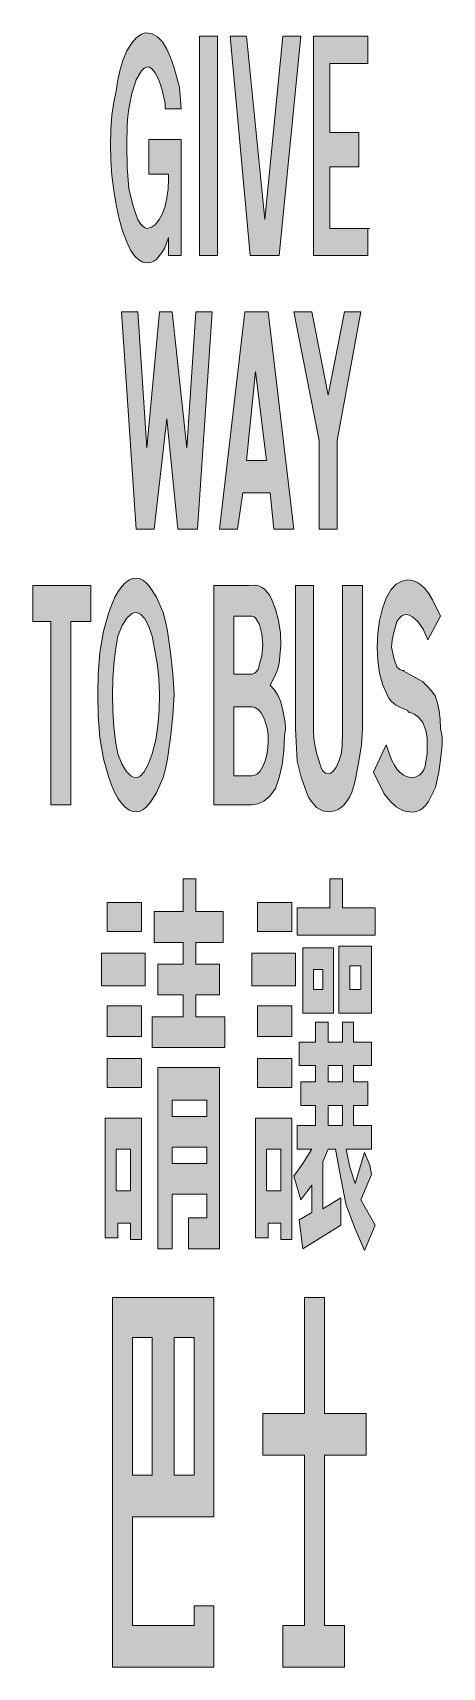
# Model space of a CAD drawing. Header units: metres. Extents: x 160 to 228, y 6 to 276.
import ezdxf

# ---------------------------------------------------------------- set-up
doc = ezdxf.new("R2010")
doc.units = ezdxf.units.M
doc.layers.add('FILL_WHITE_FFFFFF', color=7, linetype='Continuous', true_color=0xffffff)
doc.layers.add('STROKE_WHITE_FFFFFF', color=7, linetype='Continuous', true_color=0xffffff)

msp = doc.modelspace()

# ---------------------------------------------------------------- hatches: boundary and pattern name
at = {"layer": 'FILL_WHITE_FFFFFF', "true_color": 0xffffff}
h = msp.add_hatch(color=7, dxfattribs=at)
h.dxf.hatch_style = 1
h.paths.add_polyline_path([(181.65, 264.75), (181.16, 266.96), (180.85, 268), (180.45, 268.95), (180, 269.78), (179.55, 270.41), (179.1, 270.76), (178.88, 270.81), (178.65, 270.75), (178.2, 270.59), (177.75, 270.15), (176.85, 268.65), (176.14, 266.36), (175.65, 263.85), (175.48, 262.62), (175.39, 261.19), (175.35, 257.85), (175.39, 254.14), (175.65, 250.65), (176.4, 247.76), (176.75, 246.56), (177.15, 245.55), (177.6, 244.81), (178.01, 244.35), (178.37, 244.12), (178.65, 244.05), (179.41, 244.23), (180.1, 244.72), (180.71, 245.51), (181.24, 246.52), (181.66, 247.74), (181.98, 249.11), (182.18, 250.6), (182.25, 252.15), (182.25, 253.05), (178.95, 253.05), (178.95, 258.75), (184.35, 258.75), (184.35, 239.55), (182.25, 239.55), (182.25, 242.55), (181.61, 240.82), (181.2, 240.1), (180.75, 239.55), (180.3, 238.98), (179.81, 238.61), (179.27, 238.41), (178.65, 238.35), (177.98, 238.47), (177.3, 238.84), (176.62, 239.49), (175.95, 240.45), (175.28, 241.92), (174.64, 243.64), (174.05, 245.64), (173.55, 247.95), (173.16, 250.3), (172.87, 252.79), (172.71, 255.33), (172.65, 257.85), (172.71, 260.44), (172.87, 262.8), (173.16, 264.94), (173.55, 266.85), (173.83, 268.64), (174.22, 270.37), (174.73, 272), (175.35, 273.45), (176.08, 274.68), (176.89, 275.62), (177.75, 276.23), (178.2, 276.39), (178.65, 276.45), (179.55, 276.28), (180.41, 275.77), (181.22, 274.93), (181.95, 273.75), (182.57, 272.34), (183.11, 270.82), (184.05, 267.45), (184.35, 263.85), (181.65, 263.85), (181.65, 264.75)])
h = msp.add_hatch(color=7, dxfattribs=at)
h.dxf.hatch_style = 1
h.paths.add_polyline_path([(190.35, 275.85), (190.35, 239.55), (187.35, 239.55), (187.35, 275.85), (190.35, 275.85)])
h = msp.add_hatch(color=7, dxfattribs=at)
h.dxf.hatch_style = 1
h.paths.add_polyline_path([(192.45, 275.85), (195.15, 275.85), (198.15, 245.55), (201.15, 275.85), (204.15, 275.85), (200.55, 239.55), (195.75, 239.55), (192.45, 275.85)])
h = msp.add_hatch(color=7, dxfattribs=at)
h.dxf.hatch_style = 1
h.paths.add_polyline_path([(213.75, 259.95), (213.75, 254.25), (208.95, 254.25), (208.95, 244.05), (215.25, 244.05), (215.25, 239.55), (206.25, 239.55), (206.25, 275.85), (215.25, 275.85), (215.25, 271.35), (208.95, 271.35), (208.95, 259.95), (213.75, 259.95)])
h = msp.add_hatch(color=7, dxfattribs=at)
h.dxf.hatch_style = 1
h.paths.add_polyline_path([(180.75, 230.25), (182.85, 230.25), (185.25, 207.75), (186.75, 230.25), (189.45, 230.25), (187.05, 194.25), (183.75, 194.25), (181.95, 212.55), (179.85, 194.25), (176.85, 194.25), (174.45, 230.25), (177.15, 230.25), (178.65, 207.75), (180.75, 230.25)])
h = msp.add_hatch(color=7, dxfattribs=at)
h.dxf.hatch_style = 1
h.paths.add_polyline_path([(202.95, 194.25), (199.65, 194.25), (199.05, 200.25), (194.55, 200.25), (193.65, 194.25), (190.65, 194.25), (194.85, 230.25), (198.75, 230.25), (202.95, 194.25)])
h.paths.add_polyline_path([(195.15, 205.65), (198.45, 205.65), (196.65, 220.35), (195.15, 205.65)], flags=16)
h = msp.add_hatch(color=7, dxfattribs=at)
h.dxf.hatch_style = 1
h.paths.add_polyline_path([(208.65, 216.45), (211.35, 230.25), (214.05, 230.25), (210.15, 208.95), (210.15, 194.25), (207.15, 194.25), (207.15, 208.95), (202.95, 230.25), (205.95, 230.25), (208.65, 216.45)])
h = msp.add_hatch(color=7, dxfattribs=at)
h.dxf.hatch_style = 1
h.paths.add_polyline_path([(166.05, 148.65), (162.75, 148.65), (162.75, 178.95), (159.75, 178.95), (159.75, 184.95), (169.35, 184.95), (169.35, 178.95), (166.05, 178.95), (166.05, 148.65)])
h = msp.add_hatch(color=7, dxfattribs=at)
h.dxf.hatch_style = 1
h.paths.add_polyline_path([(177.97, 185.81), (178.54, 185.37), (179.1, 184.76), (180.22, 182.99), (181.35, 180.45), (181.75, 179), (182.06, 177.37), (182.55, 173.85), (182.96, 170.29), (183.15, 166.95), (182.96, 163.35), (182.55, 159.75), (182.06, 156.22), (181.75, 154.6), (181.35, 153.15), (180.22, 150.61), (179.1, 148.84), (178.54, 148.23), (177.97, 147.79), (177.41, 147.53), (176.85, 147.45), (176.28, 147.53), (175.68, 147.79), (175.08, 148.23), (174.49, 148.84), (173.91, 149.63), (173.35, 150.61), (172.83, 151.79), (172.35, 153.15), (171.49, 156.22), (170.85, 159.75), (170.59, 163.35), (170.55, 166.95), (170.59, 170.29), (170.85, 173.85), (171.49, 177.37), (172.35, 180.45), (172.83, 181.81), (173.35, 182.99), (173.91, 183.97), (174.49, 184.76), (175.08, 185.37), (175.68, 185.81), (176.28, 186.07), (176.85, 186.15), (177.41, 186.07), (177.97, 185.81)])
h.paths.add_polyline_path([(176.13, 180.22), (175.35, 179.51), (174.57, 178.3), (173.85, 176.55), (173.46, 174.25), (173.17, 171.86), (173.01, 169.42), (172.95, 166.95), (173.01, 164.14), (173.17, 161.55), (173.46, 159.19), (173.85, 157.05), (174.53, 155.43), (175.24, 154.2), (176, 153.42), (176.41, 153.22), (176.85, 153.15), (177.19, 153.21), (177.52, 153.38), (178.2, 154.09), (178.87, 155.3), (179.55, 157.05), (180.12, 159.36), (180.49, 161.77), (180.69, 164.31), (180.75, 166.95), (180.65, 169.59), (180.37, 172.09), (179.55, 176.55), (179, 178.17), (178.31, 179.4), (177.57, 180.18), (177.2, 180.38), (176.85, 180.45), (176.5, 180.39), (176.13, 180.22)], flags=16)
h = msp.add_hatch(color=7, dxfattribs=at)
h.dxf.hatch_style = 1
h.paths.add_polyline_path([(197.62, 184.65), (198.12, 184.31), (198.57, 183.85), (198.99, 183.27), (199.35, 182.55), (199.96, 181), (200.44, 179.14), (200.74, 177.11), (200.85, 175.05), (200.55, 172.05), (200.27, 170.98), (199.91, 170.02), (199.05, 168.45), (199.72, 167.71), (200.33, 166.8), (200.82, 165.67), (201.15, 164.25), (201.52, 162.26), (201.57, 161.17), (201.45, 160.05), (201.34, 157.59), (201.04, 155.25), (200.56, 153.13), (199.95, 151.35), (199, 150.04), (198, 149.21), (197, 148.78), (196.05, 148.65), (189.75, 148.65), (189.75, 184.95), (195.45, 184.95), (196.57, 185), (197.11, 184.88), (197.62, 184.65)])
h.paths.add_polyline_path([(196.65, 170.55), (197.06, 171.04), (197.2, 171.35), (197.25, 171.75), (197.66, 173.29), (197.85, 175.05), (197.7, 176.94), (197.29, 178.46), (196.71, 179.48), (196.39, 179.75), (196.05, 179.85), (193.05, 179.85), (193.05, 170.25), (196.05, 170.25), (196.46, 170.4), (196.65, 170.55)], flags=16)
h.paths.add_polyline_path([(196.95, 153.75), (197.4, 154.21), (197.85, 154.95), (198.24, 155.9), (198.52, 156.94), (198.69, 158.03), (198.75, 159.15), (198.7, 160.26), (198.54, 161.31), (198.29, 162.27), (197.96, 163.12), (197.56, 163.84), (197.1, 164.38), (196.6, 164.73), (196.05, 164.85), (193.05, 164.85), (193.05, 153.45), (196.05, 153.45), (196.5, 153.52), (196.95, 153.75)], flags=16)
h = msp.add_hatch(color=7, dxfattribs=at)
h.dxf.hatch_style = 1
h.paths.add_polyline_path([(206.25, 160.95), (206.31, 159.6), (206.48, 158.29), (206.76, 157.03), (207.15, 155.85), (207.43, 154.89), (207.79, 154.24), (208.2, 153.87), (208.65, 153.75), (209.1, 153.87), (209.55, 154.24), (210, 154.89), (210.45, 155.85), (210.8, 157.03), (210.98, 158.29), (211.05, 160.95), (211.05, 184.95), (214.35, 184.95), (214.35, 161.25), (214.16, 158.55), (213.75, 155.85), (213.26, 153.19), (212.95, 151.93), (212.55, 150.75), (212.19, 149.92), (211.77, 149.22), (211.32, 148.65), (210.82, 148.2), (210.31, 147.86), (209.77, 147.63), (208.65, 147.45), (207.71, 147.63), (206.74, 148.2), (205.82, 149.22), (205.41, 149.92), (205.05, 150.75), (204.19, 153.19), (203.55, 155.85), (203.25, 161.25), (203.25, 184.95), (206.25, 184.95), (206.25, 160.95)])
h = msp.add_hatch(color=7, dxfattribs=at)
h.dxf.hatch_style = 1
h.paths.add_polyline_path([(224.25, 169.05), (225.15, 168.15), (225.75, 167.51), (226.35, 166.65), (226.74, 165.47), (227.02, 164.17), (227.19, 162.77), (227.25, 161.25), (227.51, 159.9), (227.55, 158.55), (227.25, 156.07), (226.95, 154.05), (226.61, 152.29), (226.4, 151.48), (226.05, 150.75), (225.27, 149.18), (224.82, 148.57), (224.33, 148.09), (223.81, 147.73), (223.27, 147.5), (222.71, 147.41), (222.15, 147.45), (221.59, 147.51), (221.03, 147.67), (219.94, 148.27), (218.9, 149.22), (217.95, 150.45), (216.15, 154.05), (218.25, 158.55), (219.15, 156.1), (219.62, 155.21), (220.09, 154.5), (220.57, 153.96), (221.08, 153.57), (221.6, 153.31), (222.15, 153.15), (223.04, 153.23), (223.84, 153.6), (224.18, 153.94), (224.47, 154.42), (224.7, 155.04), (224.85, 155.85), (225.02, 157.07), (225.07, 158.4), (225.02, 159.73), (224.85, 160.95), (224.3, 162.26), (223.61, 163.12), (222.87, 163.65), (222.15, 163.95), (221.89, 163.99), (221.85, 164.25), (220.5, 164.77), (219.82, 165.18), (219.15, 165.75), (218.7, 166.27), (218.25, 167.25), (217.64, 168.63), (217.16, 170.44), (216.86, 172.52), (216.75, 174.75), (216.86, 176.99), (217.16, 179.14), (217.64, 181.12), (218.25, 182.85), (219.02, 184.2), (219.94, 185.14), (220.91, 185.68), (221.85, 185.85), (222.61, 185.76), (223.33, 185.5), (224.01, 185.06), (224.66, 184.42), (225.3, 183.59), (225.94, 182.56), (227.25, 179.85), (225.15, 175.95), (224.38, 177.7), (223.5, 178.95), (222.62, 179.75), (221.85, 180.15), (221.27, 180.09), (220.84, 179.89), (220.46, 179.52), (220.05, 178.95), (219.49, 176.96), (219.25, 175.87), (219.15, 174.75), (219.6, 172.76), (220.05, 171.45), (220.5, 171.04), (220.95, 170.85), (224.25, 169.05)])
h = msp.add_hatch(color=7, dxfattribs=at)
h.dxf.hatch_style = 1
h.paths.add_polyline_path([(179.55, 113.55), (184.65, 113.55), (184.65, 117.15), (180.45, 117.15), (180.45, 122.25), (184.65, 122.25), (184.65, 125.85), (179.85, 125.85), (179.85, 130.95), (184.65, 130.95), (184.65, 136.35), (186.75, 136.35), (186.75, 130.95), (191.25, 130.95), (191.25, 125.85), (186.75, 125.85), (186.75, 122.25), (190.65, 122.25), (190.65, 117.15), (186.75, 117.15), (186.75, 113.55), (191.55, 113.55), (191.55, 108.45), (179.55, 108.45), (179.55, 113.55)])
h = msp.add_hatch(color=7, dxfattribs=at)
h.dxf.hatch_style = 1
h.paths.add_polyline_path([(203.55, 127.05), (203.55, 131.55), (208.95, 131.55), (208.95, 136.35), (211.05, 136.35), (211.05, 131.55), (216.45, 131.55), (216.45, 127.05), (203.55, 127.05)])
h = msp.add_hatch(color=7, dxfattribs=at)
h.dxf.hatch_style = 1
h.paths.add_polyline_path([(177.75, 132.45), (177.75, 127.65), (172.05, 127.65), (172.05, 132.45), (177.75, 132.45)])
h = msp.add_hatch(color=7, dxfattribs=at)
h.dxf.hatch_style = 1
h.paths.add_polyline_path([(202.65, 132.45), (202.65, 127.65), (196.95, 127.65), (196.95, 132.45), (202.65, 132.45)])
h = msp.add_hatch(color=7, dxfattribs=at)
h.dxf.hatch_style = 1
h.paths.add_polyline_path([(209.55, 114.15), (204.45, 114.15), (204.45, 124.95), (209.55, 124.95), (209.55, 114.15)])
h.paths.add_polyline_path([(207.75, 121.35), (206.25, 121.35), (206.25, 118.05), (207.75, 118.05), (207.75, 121.35)], flags=16)
h = msp.add_hatch(color=7, dxfattribs=at)
h.dxf.hatch_style = 1
h.paths.add_polyline_path([(215.85, 114.15), (210.45, 114.15), (210.45, 125.25), (215.85, 125.25), (215.85, 114.15)])
h.paths.add_polyline_path([(214.05, 121.95), (212.25, 121.95), (212.25, 118.05), (214.05, 118.05), (214.05, 121.95)], flags=16)
h = msp.add_hatch(color=7, dxfattribs=at)
h.dxf.hatch_style = 1
h.paths.add_polyline_path([(178.35, 124.05), (178.35, 118.65), (171.15, 118.65), (171.15, 124.05), (178.35, 124.05)])
h = msp.add_hatch(color=7, dxfattribs=at)
h.dxf.hatch_style = 1
h.paths.add_polyline_path([(203.25, 124.05), (203.25, 118.65), (196.05, 118.65), (196.05, 124.05), (203.25, 124.05)])
h = msp.add_hatch(color=7, dxfattribs=at)
h.dxf.hatch_style = 1
h.paths.add_polyline_path([(177.75, 115.35), (177.75, 110.25), (172.05, 110.25), (172.05, 115.35), (177.75, 115.35)])
h = msp.add_hatch(color=7, dxfattribs=at)
h.dxf.hatch_style = 1
h.paths.add_polyline_path([(202.65, 115.35), (202.65, 110.25), (196.95, 110.25), (196.95, 115.35), (202.65, 115.35)])
h = msp.add_hatch(color=7, dxfattribs=at)
h.dxf.hatch_style = 1
h.paths.add_polyline_path([(211.65, 82.35), (210.75, 86.85), (209.85, 91.65), (208.65, 91.65), (207.75, 89.55), (207.75, 81.75), (210.75, 83.55), (210.75, 79.05), (204.45, 75.15), (203.85, 79.95), (205.95, 81.15), (205.95, 85.65), (204.15, 83.25), (202.95, 87.15), (204.45, 89.25), (205.95, 91.65), (203.55, 91.65), (203.55, 95.55), (206.55, 95.55), (206.55, 98.85), (204.15, 98.85), (204.15, 102.75), (206.55, 102.75), (206.55, 105.45), (203.85, 105.45), (203.85, 109.35), (206.55, 109.35), (206.55, 112.65), (208.65, 112.65), (208.65, 109.35), (211.05, 109.35), (211.05, 112.65), (212.85, 112.65), (212.85, 109.35), (215.85, 109.35), (215.85, 105.45), (212.85, 105.45), (212.85, 102.75), (215.25, 102.75), (215.25, 98.85), (212.85, 98.85), (212.85, 95.55), (215.85, 95.55), (215.85, 91.65), (211.65, 91.65), (212.25, 88.65), (213.15, 85.95), (214.65, 91.05), (215.55, 88.95), (215.85, 87.45), (214.05, 83.25), (216.45, 79.05), (214.65, 74.85), (213.15, 78.45), (211.65, 82.35)])
h.paths.add_polyline_path([(211.05, 95.55), (211.05, 98.85), (208.65, 98.85), (208.65, 95.55), (211.05, 95.55)], flags=16)
h.paths.add_polyline_path([(208.65, 105.45), (208.65, 102.75), (211.05, 102.75), (211.05, 105.45), (208.65, 105.45)], flags=16)
h = msp.add_hatch(color=7, dxfattribs=at)
h.dxf.hatch_style = 1
h.paths.add_polyline_path([(177.75, 106.65), (177.75, 101.85), (172.05, 101.85), (172.05, 106.65), (177.75, 106.65)])
h = msp.add_hatch(color=7, dxfattribs=at)
h.dxf.hatch_style = 1
h.paths.add_polyline_path([(202.65, 106.65), (202.65, 101.85), (196.95, 101.85), (196.95, 106.65), (202.65, 106.65)])
h = msp.add_hatch(color=7, dxfattribs=at)
h.dxf.hatch_style = 1
h.paths.add_polyline_path([(180.45, 105.15), (190.65, 105.15), (190.65, 75.15), (185.55, 75.15), (185.55, 80.25), (188.55, 80.25), (188.55, 84.15), (182.85, 84.15), (182.85, 75.15), (180.45, 75.15), (180.45, 105.15)])
h.paths.add_polyline_path([(182.85, 99.75), (182.85, 97.05), (188.55, 97.05), (188.55, 99.75), (182.85, 99.75)], flags=16)
h.paths.add_polyline_path([(188.55, 91.95), (182.85, 91.95), (182.85, 89.25), (188.55, 89.25), (188.55, 91.95)], flags=16)
h = msp.add_hatch(color=7, dxfattribs=at)
h.dxf.hatch_style = 1
h.paths.add_polyline_path([(177.75, 96.75), (177.75, 76.65), (175.95, 76.65), (175.95, 79.35), (173.85, 79.35), (173.85, 76.95), (171.75, 76.95), (171.75, 96.75), (177.75, 96.75)])
h.paths.add_polyline_path([(175.95, 91.65), (173.55, 91.65), (173.55, 84.75), (175.95, 84.75), (175.95, 91.65)], flags=16)
h = msp.add_hatch(color=7, dxfattribs=at)
h.dxf.hatch_style = 1
h.paths.add_polyline_path([(202.65, 96.75), (202.65, 76.65), (200.85, 76.65), (200.85, 79.35), (198.75, 79.35), (198.75, 76.95), (196.65, 76.95), (196.65, 96.75), (202.65, 96.75)])
h.paths.add_polyline_path([(200.85, 91.65), (198.45, 91.65), (198.45, 84.75), (200.85, 84.75), (200.85, 91.65)], flags=16)
h = msp.add_hatch(color=7, dxfattribs=at)
h.dxf.hatch_style = 1
h.paths.add_polyline_path([(186.45, 12.75), (186.45, 16.05), (189.75, 16.05), (189.75, 5.85), (172.95, 5.85), (172.95, 67.05), (189.75, 67.05), (189.75, 30.75), (176.25, 30.75), (176.25, 12.75), (186.45, 12.75)])
h.paths.add_polyline_path([(186.45, 60.45), (183.15, 60.45), (183.15, 37.65), (186.45, 37.65), (186.45, 60.45)], flags=16)
h.paths.add_polyline_path([(176.25, 37.65), (179.55, 37.65), (179.55, 60.45), (176.25, 60.45), (176.25, 37.65)], flags=16)
h = msp.add_hatch(color=7, dxfattribs=at)
h.dxf.hatch_style = 1
h.paths.add_polyline_path([(208.05, 12.75), (211.35, 12.75), (211.35, 5.85), (201.15, 5.85), (201.15, 12.75), (204.75, 12.75), (204.75, 40.95), (197.85, 40.95), (197.85, 47.85), (204.75, 47.85), (204.75, 67.05), (208.05, 67.05), (208.05, 47.85), (214.95, 47.85), (214.95, 40.95), (208.05, 40.95), (208.05, 12.75)])

# ---------------------------------------------------------------- linework, layer by layer
at = {"layer": 'FILL_WHITE_FFFFFF', "lineweight": 0, "true_color": 0xffffff}
for points in [[(181.65, 264.75), (181.16, 266.96), (180.85, 268), (180.45, 268.95), (180, 269.78), (179.55, 270.41), (179.1, 270.76), (178.88, 270.81), (178.65, 270.75), (178.2, 270.59), (177.75, 270.15), (176.85, 268.65), (176.14, 266.36), (175.65, 263.85), (175.48, 262.62), (175.39, 261.19), (175.35, 257.85), (175.39, 254.14), (175.65, 250.65), (176.4, 247.76), (176.75, 246.56), (177.15, 245.55), (177.6, 244.81), (178.01, 244.35), (178.37, 244.12), (178.65, 244.05), (179.41, 244.23), (180.1, 244.72), (180.71, 245.51), (181.24, 246.52), (181.66, 247.74), (181.98, 249.11), (182.18, 250.6), (182.25, 252.15), (182.25, 253.05), (178.95, 253.05), (178.95, 258.75), (184.35, 258.75), (184.35, 239.55), (182.25, 239.55), (182.25, 242.55), (181.61, 240.82), (181.2, 240.1), (180.75, 239.55), (180.3, 238.98), (179.81, 238.61), (179.27, 238.41), (178.65, 238.35), (177.98, 238.47), (177.3, 238.84), (176.62, 239.49), (175.95, 240.45), (175.28, 241.92), (174.64, 243.64), (174.05, 245.64), (173.55, 247.95), (173.16, 250.3), (172.87, 252.79), (172.71, 255.33), (172.65, 257.85), (172.71, 260.44), (172.87, 262.8), (173.16, 264.94), (173.55, 266.85), (173.83, 268.64), (174.22, 270.37), (174.73, 272), (175.35, 273.45), (176.08, 274.68), (176.89, 275.62), (177.75, 276.23), (178.2, 276.39), (178.65, 276.45), (179.55, 276.28), (180.41, 275.77), (181.22, 274.93), (181.95, 273.75), (182.57, 272.34), (183.11, 270.82), (184.05, 267.45), (184.35, 263.85), (181.65, 263.85)], [(190.35, 275.85), (190.35, 239.55), (187.35, 239.55), (187.35, 275.85)], [(192.45, 275.85), (195.15, 275.85), (198.15, 245.55), (201.15, 275.85), (204.15, 275.85), (200.55, 239.55), (195.75, 239.55)], [(213.75, 259.95), (213.75, 254.25), (208.95, 254.25), (208.95, 244.05), (215.25, 244.05), (215.25, 239.55), (206.25, 239.55), (206.25, 275.85), (215.25, 275.85), (215.25, 271.35), (208.95, 271.35), (208.95, 259.95)], [(180.75, 230.25), (182.85, 230.25), (185.25, 207.75), (186.75, 230.25), (189.45, 230.25), (187.05, 194.25), (183.75, 194.25), (181.95, 212.55), (179.85, 194.25), (176.85, 194.25), (174.45, 230.25), (177.15, 230.25), (178.65, 207.75)], [(202.95, 194.25), (199.65, 194.25), (199.05, 200.25), (194.55, 200.25), (193.65, 194.25), (190.65, 194.25), (194.85, 230.25), (198.75, 230.25)], [(208.65, 216.45), (211.35, 230.25), (214.05, 230.25), (210.15, 208.95), (210.15, 194.25), (207.15, 194.25), (207.15, 208.95), (202.95, 230.25), (205.95, 230.25)], [(195.15, 205.65), (198.45, 205.65), (196.65, 220.35)], [(166.05, 148.65), (162.75, 148.65), (162.75, 178.95), (159.75, 178.95), (159.75, 184.95), (169.35, 184.95), (169.35, 178.95), (166.05, 178.95)], [(177.97, 185.81), (178.54, 185.37), (179.1, 184.76), (180.22, 182.99), (181.35, 180.45), (181.75, 179), (182.06, 177.37), (182.55, 173.85), (182.96, 170.29), (183.15, 166.95), (182.96, 163.35), (182.55, 159.75), (182.06, 156.22), (181.75, 154.6), (181.35, 153.15), (180.22, 150.61), (179.1, 148.84), (178.54, 148.23), (177.97, 147.79), (177.41, 147.53), (176.85, 147.45), (176.28, 147.53), (175.68, 147.79), (175.08, 148.23), (174.49, 148.84), (173.91, 149.63), (173.35, 150.61), (172.83, 151.79), (172.35, 153.15), (171.49, 156.22), (170.85, 159.75), (170.59, 163.35), (170.55, 166.95), (170.59, 170.29), (170.85, 173.85), (171.49, 177.37), (172.35, 180.45), (172.83, 181.81), (173.35, 182.99), (173.91, 183.97), (174.49, 184.76), (175.08, 185.37), (175.68, 185.81), (176.28, 186.07), (176.85, 186.15), (177.41, 186.07)], [(197.62, 184.65), (198.12, 184.31), (198.57, 183.85), (198.99, 183.27), (199.35, 182.55), (199.96, 181), (200.44, 179.14), (200.74, 177.11), (200.85, 175.05), (200.55, 172.05), (200.27, 170.98), (199.91, 170.02), (199.05, 168.45), (199.72, 167.71), (200.33, 166.8), (200.82, 165.67), (201.15, 164.25), (201.52, 162.26), (201.57, 161.17), (201.45, 160.05), (201.34, 157.59), (201.04, 155.25), (200.56, 153.13), (199.95, 151.35), (199, 150.04), (198, 149.21), (197, 148.78), (196.05, 148.65), (189.75, 148.65), (189.75, 184.95), (195.45, 184.95), (196.57, 185), (197.11, 184.88)], [(206.25, 160.95), (206.31, 159.6), (206.48, 158.29), (206.76, 157.03), (207.15, 155.85), (207.43, 154.89), (207.79, 154.24), (208.2, 153.87), (208.65, 153.75), (209.1, 153.87), (209.55, 154.24), (210, 154.89), (210.45, 155.85), (210.8, 157.03), (210.98, 158.29), (211.05, 160.95), (211.05, 184.95), (214.35, 184.95), (214.35, 161.25), (214.16, 158.55), (213.75, 155.85), (213.26, 153.19), (212.95, 151.93), (212.55, 150.75), (212.19, 149.92), (211.77, 149.22), (211.32, 148.65), (210.82, 148.2), (210.31, 147.86), (209.77, 147.63), (208.65, 147.45), (207.71, 147.63), (206.74, 148.2), (205.82, 149.22), (205.41, 149.92), (205.05, 150.75), (204.19, 153.19), (203.55, 155.85), (203.25, 161.25), (203.25, 184.95), (206.25, 184.95)], [(224.25, 169.05), (225.15, 168.15), (225.75, 167.51), (226.35, 166.65), (226.74, 165.47), (227.02, 164.17), (227.19, 162.77), (227.25, 161.25), (227.51, 159.9), (227.55, 158.55), (227.25, 156.07), (226.95, 154.05), (226.61, 152.29), (226.4, 151.48), (226.05, 150.75), (225.27, 149.18), (224.82, 148.57), (224.33, 148.09), (223.81, 147.73), (223.27, 147.5), (222.71, 147.41), (222.15, 147.45), (221.59, 147.51), (221.03, 147.67), (219.94, 148.27), (218.9, 149.22), (217.95, 150.45), (216.15, 154.05), (218.25, 158.55), (219.15, 156.1), (219.62, 155.21), (220.09, 154.5), (220.57, 153.96), (221.08, 153.57), (221.6, 153.31), (222.15, 153.15), (223.04, 153.23), (223.84, 153.6), (224.18, 153.94), (224.47, 154.42), (224.7, 155.04), (224.85, 155.85), (225.02, 157.07), (225.07, 158.4), (225.02, 159.73), (224.85, 160.95), (224.3, 162.26), (223.61, 163.12), (222.87, 163.65), (222.15, 163.95), (221.89, 163.99), (221.85, 164.25), (220.5, 164.77), (219.82, 165.18), (219.15, 165.75), (218.7, 166.27), (218.25, 167.25), (217.64, 168.63), (217.16, 170.44), (216.86, 172.52), (216.75, 174.75), (216.86, 176.99), (217.16, 179.14), (217.64, 181.12), (218.25, 182.85), (219.02, 184.2), (219.94, 185.14), (220.91, 185.68), (221.85, 185.85), (222.61, 185.76), (223.33, 185.5), (224.01, 185.06), (224.66, 184.42), (225.3, 183.59), (225.94, 182.56), (227.25, 179.85), (225.15, 175.95), (224.38, 177.7), (223.5, 178.95), (222.62, 179.75), (221.85, 180.15), (221.27, 180.09), (220.84, 179.89), (220.46, 179.52), (220.05, 178.95), (219.49, 176.96), (219.25, 175.87), (219.15, 174.75), (219.6, 172.76), (220.05, 171.45), (220.5, 171.04), (220.95, 170.85)], [(176.13, 180.22), (175.35, 179.51), (174.57, 178.3), (173.85, 176.55), (173.46, 174.25), (173.17, 171.86), (173.01, 169.42), (172.95, 166.95), (173.01, 164.14), (173.17, 161.55), (173.46, 159.19), (173.85, 157.05), (174.53, 155.43), (175.24, 154.2), (176, 153.42), (176.41, 153.22), (176.85, 153.15), (177.19, 153.21), (177.52, 153.38), (178.2, 154.09), (178.87, 155.3), (179.55, 157.05), (180.12, 159.36), (180.49, 161.77), (180.69, 164.31), (180.75, 166.95), (180.65, 169.59), (180.37, 172.09), (179.55, 176.55), (179, 178.17), (178.31, 179.4), (177.57, 180.18), (177.2, 180.38), (176.85, 180.45), (176.5, 180.39)], [(196.65, 170.55), (197.06, 171.04), (197.2, 171.35), (197.25, 171.75), (197.66, 173.29), (197.85, 175.05), (197.7, 176.94), (197.29, 178.46), (196.71, 179.48), (196.39, 179.75), (196.05, 179.85), (193.05, 179.85), (193.05, 170.25), (196.05, 170.25), (196.46, 170.4)], [(196.95, 153.75), (197.4, 154.21), (197.85, 154.95), (198.24, 155.9), (198.52, 156.94), (198.69, 158.03), (198.75, 159.15), (198.7, 160.26), (198.54, 161.31), (198.29, 162.27), (197.96, 163.12), (197.56, 163.84), (197.1, 164.38), (196.6, 164.73), (196.05, 164.85), (193.05, 164.85), (193.05, 153.45), (196.05, 153.45), (196.5, 153.52)], [(179.55, 113.55), (184.65, 113.55), (184.65, 117.15), (180.45, 117.15), (180.45, 122.25), (184.65, 122.25), (184.65, 125.85), (179.85, 125.85), (179.85, 130.95), (184.65, 130.95), (184.65, 136.35), (186.75, 136.35), (186.75, 130.95), (191.25, 130.95), (191.25, 125.85), (186.75, 125.85), (186.75, 122.25), (190.65, 122.25), (190.65, 117.15), (186.75, 117.15), (186.75, 113.55), (191.55, 113.55), (191.55, 108.45), (179.55, 108.45)], [(203.55, 127.05), (203.55, 131.55), (208.95, 131.55), (208.95, 136.35), (211.05, 136.35), (211.05, 131.55), (216.45, 131.55), (216.45, 127.05)], [(177.75, 132.45), (177.75, 127.65), (172.05, 127.65), (172.05, 132.45)], [(202.65, 132.45), (202.65, 127.65), (196.95, 127.65), (196.95, 132.45)], [(209.55, 114.15), (204.45, 114.15), (204.45, 124.95), (209.55, 124.95)], [(215.85, 114.15), (210.45, 114.15), (210.45, 125.25), (215.85, 125.25)], [(178.35, 124.05), (178.35, 118.65), (171.15, 118.65), (171.15, 124.05)], [(203.25, 124.05), (203.25, 118.65), (196.05, 118.65), (196.05, 124.05)], [(214.05, 121.95), (212.25, 121.95), (212.25, 118.05), (214.05, 118.05)], [(207.75, 121.35), (206.25, 121.35), (206.25, 118.05), (207.75, 118.05)], [(177.75, 115.35), (177.75, 110.25), (172.05, 110.25), (172.05, 115.35)], [(202.65, 115.35), (202.65, 110.25), (196.95, 110.25), (196.95, 115.35)], [(211.65, 82.35), (210.75, 86.85), (209.85, 91.65), (208.65, 91.65), (207.75, 89.55), (207.75, 81.75), (210.75, 83.55), (210.75, 79.05), (204.45, 75.15), (203.85, 79.95), (205.95, 81.15), (205.95, 85.65), (204.15, 83.25), (202.95, 87.15), (204.45, 89.25), (205.95, 91.65), (203.55, 91.65), (203.55, 95.55), (206.55, 95.55), (206.55, 98.85), (204.15, 98.85), (204.15, 102.75), (206.55, 102.75), (206.55, 105.45), (203.85, 105.45), (203.85, 109.35), (206.55, 109.35), (206.55, 112.65), (208.65, 112.65), (208.65, 109.35), (211.05, 109.35), (211.05, 112.65), (212.85, 112.65), (212.85, 109.35), (215.85, 109.35), (215.85, 105.45), (212.85, 105.45), (212.85, 102.75), (215.25, 102.75), (215.25, 98.85), (212.85, 98.85), (212.85, 95.55), (215.85, 95.55), (215.85, 91.65), (211.65, 91.65), (212.25, 88.65), (213.15, 85.95), (214.65, 91.05), (215.55, 88.95), (215.85, 87.45), (214.05, 83.25), (216.45, 79.05), (214.65, 74.85), (213.15, 78.45)], [(177.75, 106.65), (177.75, 101.85), (172.05, 101.85), (172.05, 106.65)], [(202.65, 106.65), (202.65, 101.85), (196.95, 101.85), (196.95, 106.65)], [(180.45, 105.15), (190.65, 105.15), (190.65, 75.15), (185.55, 75.15), (185.55, 80.25), (188.55, 80.25), (188.55, 84.15), (182.85, 84.15), (182.85, 75.15), (180.45, 75.15)], [(208.65, 105.45), (208.65, 102.75), (211.05, 102.75), (211.05, 105.45)], [(182.85, 99.75), (182.85, 97.05), (188.55, 97.05), (188.55, 99.75)], [(211.05, 95.55), (211.05, 98.85), (208.65, 98.85), (208.65, 95.55)], [(177.75, 96.75), (177.75, 76.65), (175.95, 76.65), (175.95, 79.35), (173.85, 79.35), (173.85, 76.95), (171.75, 76.95), (171.75, 96.75)], [(202.65, 96.75), (202.65, 76.65), (200.85, 76.65), (200.85, 79.35), (198.75, 79.35), (198.75, 76.95), (196.65, 76.95), (196.65, 96.75)], [(175.95, 91.65), (173.55, 91.65), (173.55, 84.75), (175.95, 84.75)], [(188.55, 91.95), (182.85, 91.95), (182.85, 89.25), (188.55, 89.25)], [(200.85, 91.65), (198.45, 91.65), (198.45, 84.75), (200.85, 84.75)], [(186.45, 12.75), (186.45, 16.05), (189.75, 16.05), (189.75, 5.85), (172.95, 5.85), (172.95, 67.05), (189.75, 67.05), (189.75, 30.75), (176.25, 30.75), (176.25, 12.75)], [(208.05, 12.75), (211.35, 12.75), (211.35, 5.85), (201.15, 5.85), (201.15, 12.75), (204.75, 12.75), (204.75, 40.95), (197.85, 40.95), (197.85, 47.85), (204.75, 47.85), (204.75, 67.05), (208.05, 67.05), (208.05, 47.85), (214.95, 47.85), (214.95, 40.95), (208.05, 40.95)], [(176.25, 37.65), (179.55, 37.65), (179.55, 60.45), (176.25, 60.45)], [(186.45, 60.45), (183.15, 60.45), (183.15, 37.65), (186.45, 37.65)]]:
    msp.add_lwpolyline(points, close=True, dxfattribs=at)
at = {"layer": 'STROKE_WHITE_FFFFFF', "lineweight": 0, "true_color": 0xffffff}
for points in [[(215.25, 244.05), (215.55, 244.05)], [(159.75, 184.95), (159.75, 178.95)], [(159.75, 178.95), (162.75, 178.95)], [(166.05, 148.65), (166.05, 178.95)], [(220.95, 170.85), (221.25, 170.85)]]:
    msp.add_lwpolyline(points, dxfattribs=at)

doc.saveas('drawing.dxf')
